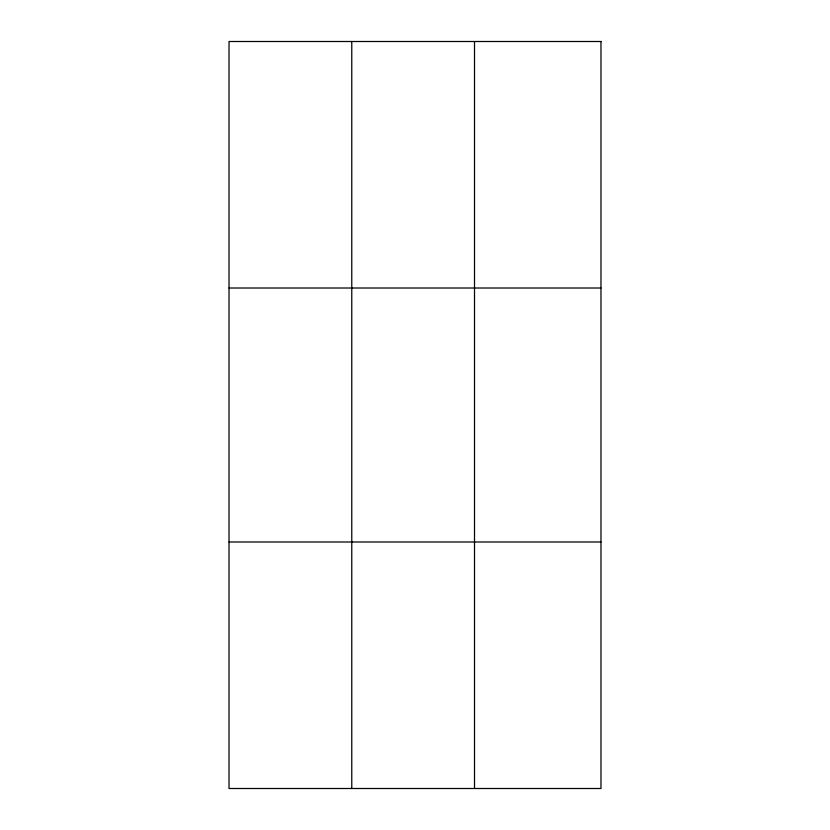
<?xml version="1.0" encoding="UTF-8"?>
<svg xmlns="http://www.w3.org/2000/svg" width="830" height="830" viewBox="0 0 830 830"><rect width="100%" height="100%" fill="white"/><g stroke="black" fill="none" stroke-linecap="round" stroke-linejoin="round"><path stroke-width="1.25" d="M351.775 788.5L351.775 41.5M474.511 788.5L474.511 41.5M229.028 288.01L600.972 288.01M229.028 541.99L600.972 541.99M600.972 41.5L600.972 788.5L229.028 788.5L229.028 41.5L600.972 41.5"/></g></svg>
